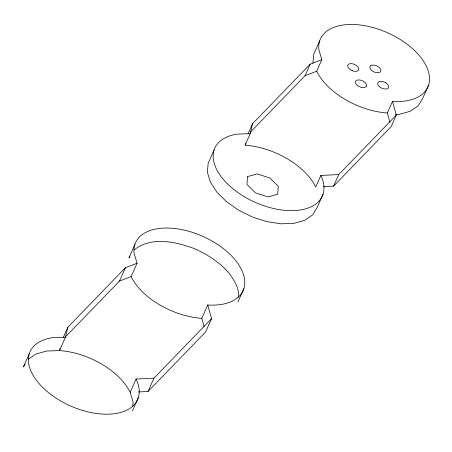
<?xml version="1.0" encoding="UTF-8"?>
<svg xmlns="http://www.w3.org/2000/svg" width="452" height="452" viewBox="0 0 452 452"><rect width="100%" height="100%" fill="white"/><g stroke="black" fill="none" stroke-linecap="round" stroke-linejoin="round"><path stroke-width="0.68" d="M132.764 406.297L133.125 402.173L130.159 392.347L136.097 379.008L153.962 378.149L211.542 318.654L207.728 304.987A58.856 33.081 24 0 0 243.063 273.262A58.856 33.081 24 0 0 180.359 229.339A58.856 33.081 24 0 0 134.103 253.408L137.075 263.233L131.131 276.573L119.464 281.093L65.303 337.056M238.323 297.218C239.69 288.286 233.978 280.212 229.187 273.217C219.525 262.166 207.072 254.114 193.671 248.334C174.964 241.532 150.928 236.362 134.029 250.012M312.931 63.167L313.728 54.24L319.666 40.9M59.975 348.588L59.5 350.594A58.856 33.081 24 0 1 130.159 392.347M28.465 359.086L35.815 354.063L46.59 351.034L59.5 350.594L65.438 337.248L67.828 327.248L125.407 267.753L137.075 263.233M245.221 144.567L245.538 143.233M392.5 101.406L396.308 115.074L338.729 174.568L320.869 175.427L315.716 186.987A58.856 33.081 24 0 0 245.063 145.233L250.21 133.673L252.595 123.667L310.174 64.173L321.841 59.653L318.875 49.827A58.856 33.081 24 0 1 365.131 25.758A58.856 33.081 24 0 1 427.829 69.687A58.856 33.081 24 0 1 392.5 101.406L387.353 112.972L389.89 122.08M29.335 353.554L23.397 366.894L25.131 364.041M63.303 337.412L67.828 327.248M134.899 244.475L128.956 257.821L129.995 256.103M119.464 281.093L125.407 267.753M214.107 149.974L208.163 163.313L207.372 172.246L210.344 182.071L216.875 192.123L226.531 201.722L238.645 210.208L252.391 217.005L266.838 221.649L280.997 223.825L293.907 223.384L304.682 220.356L312.598 214.943L317.101 207.524L323.044 194.179M248.018 133.945L252.595 123.667M132.334 411.1L138.272 397.76M138.402 391.952L148.019 391.488L153.962 378.149M250.374 132.204L305.027 75.733L310.174 64.173M204.146 326.79L201.79 318.327L207.728 304.987M305.027 75.733L316.694 71.213L321.841 59.653M211.542 318.654L205.598 331.994L148.019 391.488M237.893 302.026L243.837 288.687M323.276 186.625L333.582 186.134L338.729 174.568M396.308 115.074L391.161 126.633L333.582 186.134M428.603 85.106L422.665 98.446L418.156 105.87L410.246 111.277L399.466 114.305L395.393 114.446M250.21 133.673L237.3 134.114A58.856 33.081 24 0 0 220.265 175.449A58.856 33.081 24 0 0 291.427 210.632A58.856 33.081 24 0 0 320.869 175.427M65.438 337.248L52.534 337.695A58.856 33.081 24 0 0 35.493 379.03A58.856 33.081 24 0 0 106.655 414.213A58.856 33.081 24 0 0 136.097 379.008M201.79 318.327A58.856 33.081 24 0 1 131.131 276.573M387.353 112.972A58.856 33.081 24 0 1 316.694 71.213M247.645 176.562L246.945 184.416L255.436 192.857L268.143 196.942L277.624 194.275L278.325 186.422L269.833 177.981L257.126 173.896L247.645 176.562M370.397 65.952L369.945 66.693A5.887 3.305 24 0 0 372.996 71.382A5.887 3.305 24 0 0 379.601 72.399L380.392 71.857A5.887 3.305 24 0 0 377.793 66.427A5.887 3.305 24 0 0 370.397 65.952M366.448 85.987L365.996 86.733A5.887 3.305 24 0 1 358.6 86.259A5.887 3.305 24 0 1 356.001 80.829L356.792 80.286A5.887 3.305 24 0 1 363.397 81.298A5.887 3.305 24 0 1 366.448 85.987M385.584 82.722L384.211 82.044A5.887 3.305 24 0 0 378.188 82.247A5.887 3.305 24 0 0 379.573 86.829L380.787 87.677A5.887 3.305 24 0 0 388.183 88.151A5.887 3.305 24 0 0 385.584 82.722M352.181 70.642L350.808 69.964A5.887 3.305 24 0 1 348.209 64.534A5.887 3.305 24 0 1 355.605 65.003L356.82 65.856A5.887 3.305 24 0 1 358.204 70.439A5.887 3.305 24 0 1 352.181 70.642"/></g></svg>
